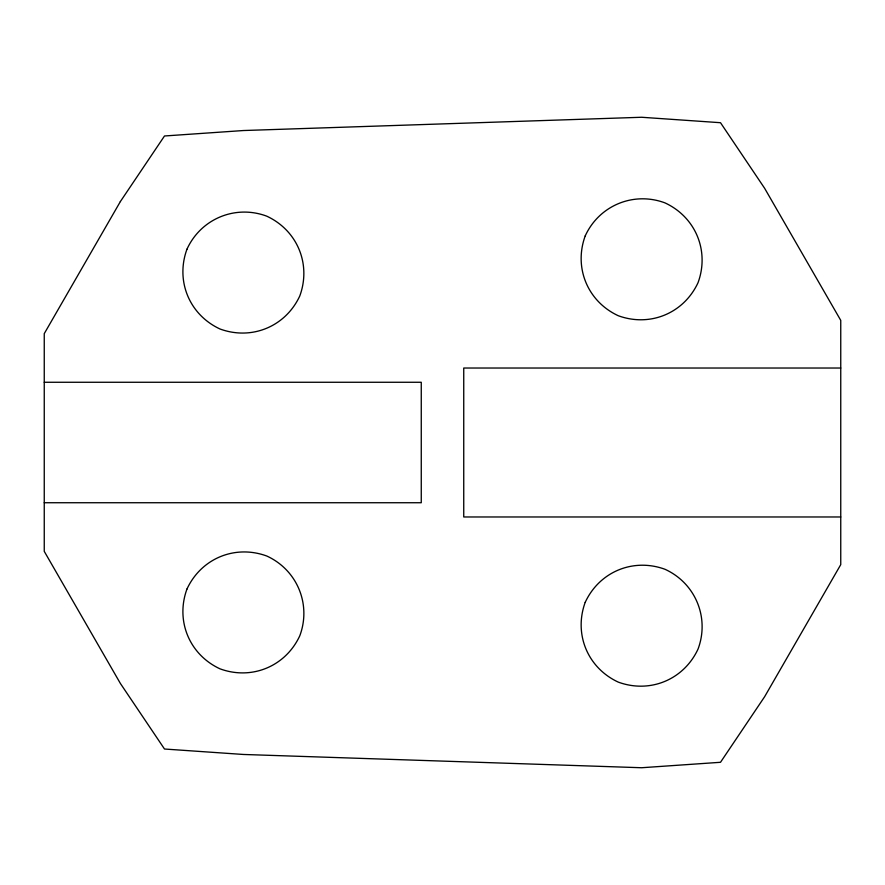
<?xml version="1.0" encoding="UTF-8"?>
<svg xmlns="http://www.w3.org/2000/svg" width="885" height="885" viewBox="0 0 885 885"><rect width="100%" height="100%" fill="white"/><g stroke="black" fill="none" stroke-linecap="round" stroke-linejoin="round"><path stroke-width="1.33" d="M840.75 368.027L463.74 368.027L463.74 516.973L840.75 516.973M44.25 382.265L421.26 382.265L421.26 502.735L44.25 502.735M186.956 249.216C175.352 280.943 189.357 314.772 220.011 328.999C251.738 340.614 285.567 326.587 299.794 295.944C311.398 264.217 297.393 230.388 266.739 216.161C235.366 204.446 200.862 218.739 186.956 249.216M186.956 589.056C175.352 620.783 189.357 654.612 220.011 668.839C251.738 680.454 285.567 666.438 299.794 635.784C311.498 604.411 297.205 569.907 266.739 556.001C235.012 544.397 201.183 558.402 186.956 589.056M585.206 235.941C573.602 267.668 587.607 301.497 618.261 315.724C649.988 327.328 683.817 313.323 698.044 282.669C709.648 250.942 695.643 217.113 664.989 202.886C633.616 191.171 599.112 205.464 585.206 235.941M585.206 602.331C573.602 634.058 587.607 667.887 618.261 682.114C649.988 693.729 683.817 679.713 698.044 649.059C709.748 617.686 695.455 583.182 664.989 569.276C633.262 557.672 599.433 571.677 585.206 602.331M120.371 201.559L44.25 333.645L44.25 551.355L120.371 683.441L164.499 749.02L243.375 754.462L641.625 767.737L720.501 762.295L764.629 696.716L840.75 564.63L840.75 320.37L764.629 188.284L720.501 122.705L641.625 117.262L243.375 130.537L164.499 135.98L120.371 201.559"/></g></svg>
